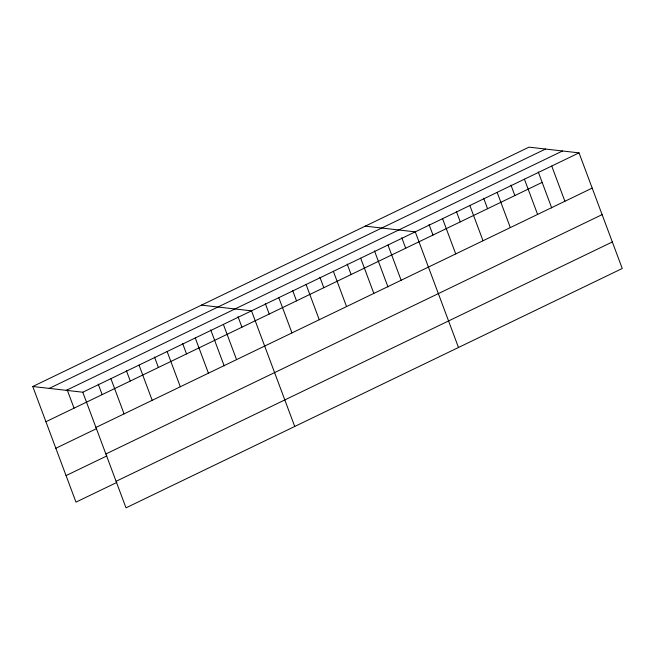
<?xml version="1.0" encoding="UTF-8"?>
<svg xmlns="http://www.w3.org/2000/svg" width="655" height="655" viewBox="0 0 655 655"><rect width="100%" height="100%" fill="white"/><g stroke="black" fill="none" stroke-linecap="round" stroke-linejoin="round"><path stroke-width="0.98" d="M32.75 386.507L528.994 147.154L579.02 152.869L622.25 268.493L126.006 507.846L82.784 392.222L32.75 386.507L75.98 502.131L116.795 482.44M49.256 388.39L545.5 149.045M66.27 390.339L562.514 150.986M82.784 392.222L579.02 152.869M45.924 421.73L542.16 182.385M95.949 427.445L592.194 188.1M55.839 448.266L96.662 428.575M105.873 453.981L602.109 214.627M66.057 475.595L106.88 455.905M116.091 481.31L612.327 241.965M365.228 226.139L415.262 231.862L458.492 347.477M201.47 305.132L251.504 310.847L294.734 426.462M551.731 166.034L564.897 201.257M538.246 171.913L551.723 207.963M524.434 179.2L537.608 214.422M510.949 185.07L514.871 195.542M497.145 192.365L510.31 227.588M483.66 198.236L487.574 208.708M469.848 205.531L483.022 240.753M456.363 211.401L460.285 221.873M442.559 218.696L455.724 253.919M429.074 224.567L432.988 235.039M401.777 237.732L405.691 248.204M387.965 245.019L401.138 280.25M374.488 250.898L387.965 286.947M360.676 258.185L373.841 293.407M347.191 264.055L351.105 274.535M333.379 271.35L346.552 306.573M319.902 277.221L323.816 287.692M306.09 284.516L319.255 319.738M292.605 290.386L296.519 300.858M278.793 297.681L291.966 332.904M265.316 303.552L269.23 314.023M238.019 316.717L241.932 327.189M223.38 324.405L236.553 359.628M210.73 329.883L224.206 365.932M195.264 337.972L208.429 373.194M182.606 343.441L186.519 353.913M167.14 351.53L180.313 386.753M154.482 357.008L158.404 367.48M139.024 365.097L152.189 400.32M126.366 370.566L130.28 381.038M110.9 378.656L124.073 413.886M98.242 384.133L102.164 394.605M67.277 390.077L74.04 408.171"/></g></svg>
